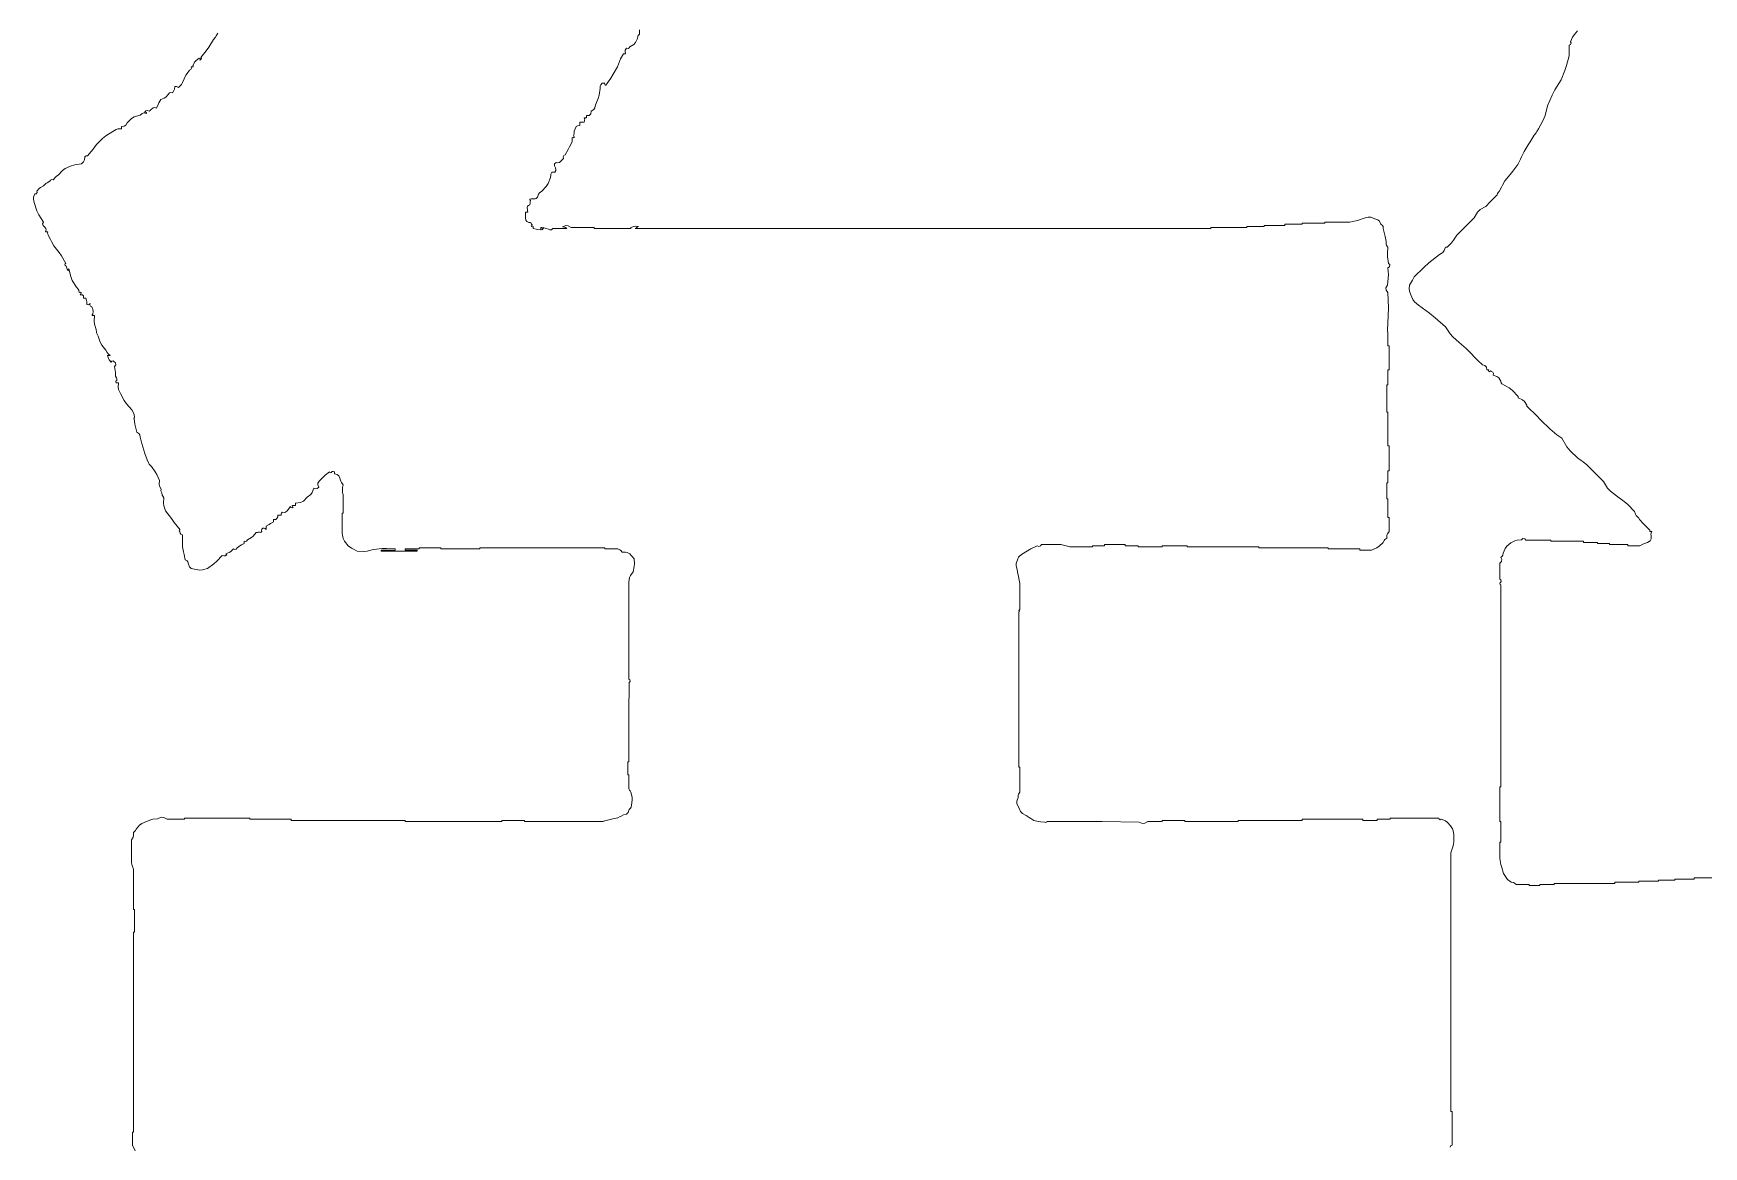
# Model space of a CAD drawing. Extents: x -2876908 to 633791, y -1383861 to 872234.
# Drawn here: x -698223 to -697210, y -612621 to -611946 of the extents above; entities that cross this region are included whole.
import ezdxf
from ezdxf.enums import TextEntityAlignment as Align

# ---------------------------------------------------------------- set-up
doc = ezdxf.new("R2010")
doc.units = 0
doc.header["$LTSCALE"] = 5
doc.header["$MEASUREMENT"] = 0
doc.layers.get('0').update_dxf_attribs({"linetype": 'CONTINUOUS', "lineweight": 25})
doc.layers.add('HFZT', color=5, linetype='CONTINUOUS', lineweight=15)
doc.styles.add('TSSD_NORM', font='tssdeng.shx', dxfattribs={"width": 0.7, "bigfont": 'hztxt.shx'})

# ---------------------------------------------------------------- blocks, each defined once
blk = doc.blocks.new('z')
for points in [[(300100.13, 23800.24), (300100.3, 23800.72), (300100.68, 23800.86), (300100.68, 23804.83), (300100.68, 23806.82), (300100.68, 23810.79), (300100.55, 23810.79), (300100.48, 23810.79), (300100.36, 23810.79), (300100.36, 23841.26), (300100.36, 23856.49), (300100.36, 23886.96), (300101.06, 23889.05), (300101.23, 23890.2), (300101.16, 23892.4), (300101.06, 23893.49), (300100.84, 23894.08), (300100.2, 23894.96), (300099.32, 23895.97), (300098.71, 23896.4), (300097.48, 23896.88), (300097.23, 23896.74), (300096.87, 23896.92), (300096.83, 23897.2), (300091.07, 23897.2), (300088.19, 23897.2), (300082.43, 23897.2), (300082.43, 23897.08), (300082.43, 23897.01), (300082.43, 23896.88), (300080.9, 23896.88), (300080.13, 23896.88), (300078.59, 23896.88), (300078.59, 23896.76), (300078.59, 23896.69), (300078.59, 23896.56), (300076.93, 23896.56), (300076.09, 23896.56), (300074.43, 23896.56), (300074.43, 23896.69), (300074.43, 23896.76), (300074.43, 23896.88), (300067.26, 23896.88), (300063.68, 23896.88), (300056.51, 23896.88), (300056.51, 23896.76), (300056.51, 23896.69), (300056.51, 23896.56), (300048.95, 23896.56), (300045.18, 23896.56), (300037.62, 23896.56), (300037.62, 23896.44), (300037.62, 23896.37), (300037.62, 23896.24), (300031.35, 23896.24), (300028.21, 23896.24), (300021.94, 23896.24), (300021.94, 23896.37), (300021.94, 23896.44), (300021.94, 23896.56), (300019.25, 23896.56), (300017.91, 23896.56), (300015.22, 23896.56), (300015.22, 23896.44), (300015.22, 23896.37), (300015.22, 23896.24), (300013.55, 23896.24), (300012.72, 23896.24), (300011.06, 23896.24), (300010.17, 23895.72), (300009.44, 23895.67), (300008.5, 23896.08), (299997.61, 23896.21), (299992.17, 23896.24), (299981.29, 23896.24), (299981.2, 23896), (299980.85, 23895.91), (299980.65, 23896.08), (299979.36, 23896.16), (299978.71, 23896.26), (299977.45, 23896.56), (299976.52, 23897.09), (299976.07, 23897.38), (299975.21, 23898), (299974.06, 23898.64), (299973.52, 23899.21), (299972.97, 23900.41), (299972.42, 23901.42), (299972.38, 23902.21), (299972.81, 23903.29), (299972.82, 23903.95), (299972.93, 23904.32), (299973.29, 23904.89), (299973.29, 23907.83), (299973.29, 23909.3), (299973.29, 23912.25), (299973.16, 23912.25), (299973.1, 23912.25), (299972.97, 23912.25), (299972.97, 23930.56), (299972.97, 23939.71), (299972.97, 23958.02), (299973.11, 23958.03), (299973.2, 23958.22), (299973.13, 23958.34), (299973.05, 23958.46), (299973.15, 23958.64), (299973.29, 23958.66), (299973.29, 23961.79), (299973.29, 23963.36), (299973.29, 23966.5), (299973.22, 23966.82), (299973.19, 23966.98), (299973.13, 23967.3), (299972.87, 23968.58), (299972.74, 23969.22), (299972.49, 23970.5), (299972.18, 23971.61), (299972.22, 23972.31), (299972.65, 23973.38), (299972.93, 23974.11), (299973.18, 23974.47), (299973.77, 23974.98), (299975.59, 23976.06), (299976.52, 23976.58), (299978.41, 23977.54), (299978.9, 23977.34), (299979.35, 23977.46), (299979.69, 23977.86), (299981.99, 23977.86), (299983.15, 23977.86), (299985.45, 23977.86), (299986.47, 23977.61), (299986.99, 23977.48), (299988.01, 23977.22), (299990.7, 23977.22), (299992.04, 23977.22), (299994.73, 23977.22), (299994.73, 23977.35), (299994.73, 23977.41), (299994.73, 23977.54), (299996.14, 23977.54), (299996.84, 23977.54), (299998.25, 23977.54), (299998.25, 23977.67), (299998.25, 23977.73), (299998.25, 23977.86), (300000.69, 23977.86), (300001.9, 23977.86), (300004.33, 23977.86), (300004.33, 23977.73), (300004.33, 23977.67), (300004.33, 23977.54), (300005.87, 23977.54), (300006.64, 23977.54), (300008.17, 23977.54), (300008.17, 23977.41), (300008.17, 23977.35), (300008.17, 23977.22), (300010.99, 23977.22), (300012.4, 23977.22), (300015.22, 23977.22), (300015.22, 23977.35), (300015.22, 23977.41), (300015.22, 23977.54), (300018.16, 23977.54), (300019.63, 23977.54), (300022.58, 23977.54), (300022.58, 23977.41), (300022.58, 23977.35), (300022.58, 23977.22), (300031.03, 23977.22), (300035.25, 23977.22), (300043.7, 23977.22), (300043.7, 23977.09), (300043.7, 23977.03), (300043.7, 23976.9), (300051.9, 23976.9), (300055.99, 23976.9), (300064.19, 23976.9), (300064.19, 23976.77), (300064.19, 23976.71), (300064.19, 23976.58), (300067.9, 23976.58), (300069.76, 23976.58), (300073.47, 23976.58), (300073.47, 23976.45), (300073.47, 23976.39), (300073.47, 23976.26), (300074.88, 23976.26), (300075.58, 23976.26), (300076.99, 23976.26), (300078.47, 23976.92), (300079.18, 23977.39), (300080.35, 23978.5), (300080.65, 23979.11), (300080.91, 23979.4), (300081.47, 23979.78), (300081.49, 23980.59), (300081.64, 23981.05), (300082.11, 23981.7), (300082.11, 23983.37), (300082.11, 23984.2), (300082.11, 23985.86), (300081.98, 23985.86), (300081.92, 23985.86), (300081.79, 23985.86), (300081.79, 23988.04), (300081.79, 23989.13), (300081.79, 23991.31), (300081.66, 23991.31), (300081.6, 23991.31), (300081.47, 23991.31), (300081.47, 23993.23), (300081.47, 23994.19), (300081.47, 23996.11), (300081.6, 23996.11), (300081.66, 23996.11), (300081.79, 23996.11), (300081.79, 23997.52), (300081.79, 23998.22), (300081.79, 23999.63), (300081.92, 23999.63), (300081.98, 23999.63), (300082.11, 23999.63), (300082.11, 24002.57), (300082.11, 24004.04), (300082.11, 24006.99), (300081.98, 24006.99), (300081.92, 24006.99), (300081.79, 24006.99), (300081.79, 24010.96), (300081.79, 24012.94), (300081.79, 24016.91), (300081.66, 24016.91), (300081.6, 24016.91), (300081.47, 24016.91), (300081.47, 24020.11), (300081.47, 24021.71), (300081.47, 24024.91), (300081.6, 24024.91), (300081.66, 24024.91), (300081.79, 24024.91), (300081.79, 24026.71), (300081.79, 24027.6), (300081.79, 24029.39), (300081.92, 24029.39), (300081.98, 24029.39), (300082.11, 24029.39), (300082.11, 24032.21), (300082.11, 24033.62), (300082.11, 24036.44), (300081.98, 24036.44), (300081.92, 24036.44), (300081.79, 24036.44), (300081.79, 24038.1), (300081.79, 24038.93), (300081.79, 24040.6), (300081.65, 24040.61), (300081.56, 24040.79), (300081.63, 24040.92), (300081.89, 24045.39), (300081.93, 24047.64), (300081.79, 24052.12), (300081.24, 24052.82), (300081.18, 24053.58), (300081.63, 24054.36), (300081.88, 24056.39), (300081.91, 24057.43), (300081.79, 24059.48), (300082.24, 24059.74), (300082.32, 24060.4), (300081.95, 24060.76), (300081.69, 24062.66), (300081.66, 24063.65), (300081.79, 24065.56), (300081.35, 24066.06), (300081.22, 24066.5), (300081.31, 24067.16), (300080.93, 24068.7), (300080.74, 24069.47), (300080.35, 24071), (300080.35, 24071.58), (300080.17, 24071.94), (300079.71, 24072.28), (300079.34, 24073.16), (300078.86, 24073.6), (300077.95, 24073.88), (300076.76, 24074.35), (300075.98, 24074.39), (300074.75, 24074.04), (300073.12, 24073.5), (300072.28, 24073.27), (300070.59, 24072.92), (300067.64, 24072.92), (300066.17, 24072.92), (300063.23, 24072.92), (300063.23, 24072.8), (300063.23, 24072.73), (300063.23, 24072.6), (300060.54, 24072.6), (300059.19, 24072.6), (300056.51, 24072.6), (300056.51, 24072.48), (300056.51, 24072.41), (300056.51, 24072.28), (300054.46, 24072.28), (300053.43, 24072.28), (300051.38, 24072.28), (300051.38, 24072.16), (300051.38, 24072.09), (300051.38, 24071.96), (300048.95, 24071.96), (300047.74, 24071.96), (300045.3, 24071.96), (300045.3, 24071.84), (300045.3, 24071.77), (300045.3, 24071.64), (300043.25, 24071.64), (300042.23, 24071.64), (300040.18, 24071.64), (300040.18, 24071.52), (300040.18, 24071.45), (300040.18, 24071.32), (300035.96, 24071.32), (300033.84, 24071.32), (300029.62, 24071.32), (300029.62, 24071.2), (300029.62, 24071.13), (300029.62, 24071), (299961.76, 24071), (299927.84, 24071), (299859.98, 24071), (299860.37, 24071.26), (299860.56, 24071.39), (299860.94, 24071.64), (299860.04, 24071.68), (299859.56, 24071.61), (299858.7, 24071.32), (299858.7, 24071.2), (299858.7, 24071.13), (299858.7, 24071), (299854.35, 24071), (299852.17, 24071), (299847.82, 24071), (299847.82, 24071.13), (299847.82, 24071.2), (299847.82, 24071.32), (299845.13, 24071.32), (299843.79, 24071.32), (299841.1, 24071.32), (299840.22, 24071.85), (299839.48, 24071.89), (299838.54, 24071.48), (299839.08, 24071.46), (299839.39, 24071.34), (299839.82, 24071), (299838.15, 24071), (299837.32, 24071), (299835.66, 24071), (299835.28, 24070.65), (299834.83, 24070.59), (299834.38, 24070.84), (299833.72, 24070.99), (299833.4, 24071.08), (299832.78, 24071.32), (299832.92, 24071.08), (299832.74, 24070.71), (299832.46, 24070.68), (299832.6, 24070.93), (299832.42, 24071.29), (299832.14, 24071.32), (299832.14, 24071.07), (299832.14, 24070.94), (299832.14, 24070.68), (299831.23, 24070.76), (299830.78, 24070.82), (299829.9, 24071), (299829.9, 24071.26), (299829.9, 24071.39), (299829.9, 24071.64), (299829.65, 24071.54), (299829.42, 24071.6), (299829.26, 24071.8), (299829.45, 24071.85), (299829.54, 24072.13), (299829.42, 24072.28), (299829.27, 24072.63), (299828.99, 24072.8), (299828.62, 24072.76), (299828.03, 24073.13), (299827.77, 24073.52), (299827.66, 24074.2), (299827.66, 24074.84), (299827.66, 24075.16), (299827.66, 24075.8), (299827.91, 24075.8), (299828.04, 24075.8), (299828.3, 24075.8), (299828.26, 24076.32), (299828.23, 24076.58), (299828.14, 24077.08), (299828.25, 24077.57), (299828.48, 24077.84), (299828.94, 24078.05), (299828.97, 24078.56), (299829, 24078.82), (299829.1, 24079.33), (299828.97, 24079.39), (299828.92, 24079.5), (299828.94, 24079.65), (299829.32, 24079.73), (299829.51, 24079.76), (299829.9, 24079.81), (299830.44, 24079.75), (299830.8, 24079.89), (299831.18, 24080.29), (299831.44, 24081.12), (299831.75, 24081.54), (299832.46, 24082.05), (299833.75, 24083.44), (299834.3, 24084.29), (299835.02, 24086.05), (299835.07, 24086.7), (299835.13, 24087.03), (299835.34, 24087.65), (299835.72, 24087.65), (299835.91, 24087.65), (299836.3, 24087.65), (299836.52, 24088.11), (299836.56, 24088.42), (299836.46, 24088.93), (299836.14, 24089.49), (299836.2, 24090.04), (299836.62, 24090.53), (299837.19, 24090.38), (299837.6, 24090.48), (299838.06, 24090.85), (299838.38, 24091.17), (299838.54, 24091.33), (299838.86, 24091.65), (299838.75, 24092.12), (299838.92, 24092.52), (299839.34, 24092.77), (299840.18, 24094.3), (299840.59, 24095.07), (299841.42, 24096.61), (299841.42, 24097.12), (299841.42, 24097.38), (299841.42, 24097.89), (299841.66, 24097.79), (299841.89, 24097.85), (299842.06, 24098.05), (299841.86, 24098.1), (299841.77, 24098.37), (299841.9, 24098.53), (299841.93, 24099.31), (299842, 24099.7), (299842.22, 24100.45), (299842.57, 24101.05), (299842.97, 24101.32), (299843.66, 24101.41), (299843.66, 24101.79), (299843.66, 24101.99), (299843.66, 24102.37), (299844.17, 24102.37), (299844.43, 24102.37), (299844.94, 24102.37), (299845.02, 24102.75), (299845.05, 24102.94), (299845.1, 24103.33), (299844.97, 24103.4), (299844.92, 24103.51), (299844.94, 24103.65), (299845.19, 24103.65), (299845.32, 24103.65), (299845.58, 24103.65), (299845.58, 24103.91), (299845.58, 24104.03), (299845.58, 24104.29), (299846.34, 24104.38), (299846.84, 24104.82), (299847.02, 24105.57), (299847.74, 24106.14), (299848.05, 24106.6), (299848.3, 24107.49), (299849.06, 24109.33), (299849.33, 24110.32), (299849.58, 24112.29), (299849.66, 24112.98), (299849.8, 24113.34), (299850.22, 24113.89), (299850.54, 24113.89), (299850.7, 24113.89), (299851.02, 24113.89), (299850.87, 24113.65), (299851.06, 24113.28), (299851.34, 24113.25), (299852.75, 24115.38), (299853.43, 24116.47), (299854.7, 24118.69), (299855.32, 24120.27), (299855.67, 24121.04), (299856.46, 24122.53), (299856.72, 24122.53), (299856.85, 24122.53), (299857.1, 24122.53), (299856.95, 24123.17), (299857.04, 24123.61), (299857.42, 24124.14), (299857.84, 24124.06), (299858.19, 24124.23), (299858.38, 24124.62), (299859.53, 24125.25), (299860.07, 24125.82), (299860.62, 24127.02), (299860.71, 24127.58), (299860.86, 24127.89), (299861.26, 24128.3), (299861.21, 24129.58)], [(299736.91, 24128.62), (299736.51, 24127.79), (299736.25, 24127.39), (299735.63, 24126.7), (299734.29, 24124.5), (299733.55, 24123.44), (299731.95, 24121.41), (299732.14, 24121.12), (299731.97, 24120.7), (299731.63, 24120.61), (299731.77, 24120.84), (299731.7, 24121.12), (299731.47, 24121.25), (299730.52, 24120.55), (299730.1, 24120.06), (299729.55, 24119.01), (299729.68, 24118.94), (299729.73, 24118.84), (299729.71, 24118.69), (299729.46, 24118.69), (299729.33, 24118.69), (299729.07, 24118.69), (299729.15, 24118.27), (299728.98, 24117.93), (299728.59, 24117.73), (299727.89, 24116.75), (299727.57, 24116.23), (299726.99, 24115.17), (299726.55, 24114.05), (299726.21, 24113.5), (299725.39, 24112.61), (299724.96, 24112.79), (299724.73, 24112.86), (299724.27, 24112.93), (299724.16, 24112.13), (299724.02, 24111.72), (299723.63, 24111.01), (299723.1, 24111.15), (299722.66, 24110.98), (299722.35, 24110.53), (299721.61, 24109.77), (299721.11, 24109.45), (299720.11, 24109.09), (299719.6, 24108.07), (299719.35, 24107.55), (299718.83, 24106.53), (299718.26, 24106.68), (299717.85, 24106.58), (299717.39, 24106.21), (299717.13, 24105.96), (299717.01, 24105.83), (299716.75, 24105.57), (299716.21, 24105.8), (299715.71, 24105.69), (299715.31, 24105.25), (299715.56, 24105.4), (299715.92, 24105.22), (299715.95, 24104.93), (299715.17, 24105.08), (299714.65, 24104.95), (299714.03, 24104.45), (299712.33, 24103.92), (299711.49, 24103.43), (299710.19, 24102.21), (299709.8, 24101.53), (299709.36, 24101.22), (299708.59, 24101.09), (299708.59, 24100.83), (299708.59, 24100.71), (299708.59, 24100.45), (299707.52, 24100.38), (299706.95, 24100.2), (299706.03, 24099.65), (299703.96, 24098.32), (299702.98, 24097.54), (299701.23, 24095.81), (299700.2, 24094.42), (299699.65, 24093.74), (299698.51, 24092.45), (299698.16, 24092.43), (299697.97, 24092.35), (299697.71, 24092.13), (299697.61, 24091.22), (299697.38, 24090.71), (299696.75, 24090.05), (299695.44, 24089.94), (299694.79, 24089.81), (299693.55, 24089.41), (299691.96, 24088.7), (299691.19, 24088.14), (299690.02, 24086.85), (299689.31, 24086.36), (299688.98, 24086.06), (299688.42, 24085.41), (299688, 24085.48), (299687.66, 24085.31), (299687.46, 24084.93), (299686.64, 24084.51), (299686.25, 24084.25), (299685.54, 24083.65), (299684.68, 24083.14), (299684.27, 24082.81), (299683.62, 24082.05), (299683.67, 24081.64), (299683.39, 24081.29), (299682.98, 24081.25), (299682.65, 24080.28), (299682.61, 24079.69), (299682.82, 24078.68), (299683.62, 24076.27), (299684.18, 24075.08), (299685.54, 24072.92), (299685.33, 24072.37), (299685.44, 24071.89), (299685.86, 24071.48), (299686.29, 24071.07), (299686.39, 24070.6), (299686.18, 24070.04), (299686.44, 24070.04), (299686.57, 24070.04), (299686.82, 24070.04), (299686.77, 24069.66), (299686.81, 24069.43), (299686.98, 24069.08), (299687.62, 24067.8), (299687.94, 24067.16), (299688.58, 24065.88), (299690.17, 24063.97), (299690.89, 24062.93), (299692.11, 24060.76), (299691.89, 24060.51), (299691.97, 24060.11), (299692.26, 24059.96), (299692.46, 24059.36), (299692.59, 24059.07), (299692.91, 24058.52), (299692.74, 24058.73), (299692.82, 24059.05), (299693.07, 24059.16), (299693.6, 24056.87), (299694.07, 24055.72), (299695.31, 24053.72), (299695.77, 24053.17), (299695.95, 24052.82), (299696.11, 24052.12), (299696.35, 24052.22), (299696.58, 24052.16), (299696.75, 24051.96), (299696.55, 24051.84), (299696.46, 24051.71), (299696.43, 24051.48), (299696.83, 24051.52), (299697.09, 24051.44), (299697.39, 24051.16), (299697.39, 24050.9), (299697.39, 24050.77), (299697.39, 24050.52), (299697.64, 24050.52), (299697.77, 24050.52), (299698.03, 24050.52), (299698.28, 24049.78), (299698.35, 24049.38), (299698.35, 24048.6), (299698.75, 24048.55), (299699.01, 24048.64), (299699.31, 24048.92), (299699.23, 24048.5), (299699.4, 24048.15), (299699.79, 24047.96), (299700.12, 24047.12), (299700.19, 24046.62), (299700.11, 24045.72), (299699.98, 24045.65), (299699.93, 24045.54), (299699.95, 24045.4), (299700.2, 24045.4), (299700.33, 24045.4), (299700.59, 24045.4), (299700.5, 24043.72), (299700.6, 24042.85), (299701.07, 24041.24), (299701.21, 24040.44), (299701.34, 24040.04), (299701.71, 24039.32), (299702.29, 24037.52), (299702.77, 24036.63), (299703.95, 24035.16), (299704.34, 24034.43), (299704.61, 24034.09), (299705.23, 24033.55), (299704.91, 24033.55), (299704.75, 24033.55), (299704.43, 24033.55), (299704.73, 24032.72), (299704.97, 24032.31), (299705.55, 24031.63), (299705.69, 24031.93), (299706.1, 24032.01), (299706.35, 24031.79), (299706.8, 24031.43), (299706.86, 24030.81), (299706.51, 24030.35), (299706.71, 24029.21), (299706.77, 24028.63), (299706.83, 24027.47), (299707.11, 24027.02), (299707.18, 24026.72), (299707.15, 24026.19), (299706.94, 24026.03), (299706.89, 24025.8), (299706.99, 24025.55), (299707.24, 24025.55), (299707.37, 24025.55), (299707.63, 24025.55), (299707.57, 24024.25), (299707.72, 24023.54), (299708.27, 24022.35), (299709.37, 24020.29), (299710.07, 24019.3), (299711.63, 24017.55), (299712.12, 24016.73), (299712.29, 24016.25), (299712.43, 24015.31), (299712.29, 24015.3), (299712.2, 24015.11), (299712.27, 24014.99), (299712.51, 24013.38), (299712.67, 24012.57), (299713.07, 24010.99), (299713.66, 24010.63), (299713.92, 24010.23), (299714.03, 24009.55), (299714.22, 24008.78), (299714.32, 24008.4), (299714.51, 24007.63), (299715.15, 24005.71), (299715.47, 24004.75), (299716.11, 24002.83), (299716.49, 24001.99), (299716.76, 24001.58), (299717.39, 24000.91), (299718.5, 23999.34), (299718.99, 23998.49), (299719.79, 23996.75), (299719.66, 23995.71), (299719.77, 23995.1), (299720.27, 23994.19), (299720.2, 23993.74), (299720.24, 23993.48), (299720.43, 23993.07), (299720.59, 23992.46), (299720.72, 23992.15), (299721.07, 23991.63), (299720.94, 23990.08), (299721.05, 23989.25), (299721.55, 23987.78), (299723.26, 23985.53), (299724.12, 23984.41), (299725.87, 23982.18), (299725.68, 23982.13), (299725.59, 23981.86), (299725.71, 23981.7), (299725.83, 23981.22), (299726.06, 23980.95), (299726.51, 23980.74), (299726.51, 23979.34), (299726.51, 23978.63), (299726.51, 23977.22), (299726.84, 23975.69), (299727, 23974.92), (299727.31, 23973.38), (299727.88, 23973.08), (299728.14, 23972.73), (299728.27, 23972.1), (299728.64, 23971.27), (299729.14, 23970.86), (299730.03, 23970.66), (299731.54, 23970.36), (299732.4, 23970.4), (299733.87, 23970.82), (299735.73, 23972.2), (299736.61, 23972.98), (299738.2, 23974.66), (299738.76, 23974.55), (299739.11, 23974.59), (299739.64, 23974.82), (299739.51, 23974.95), (299739.44, 23975.01), (299739.32, 23975.14), (299740.31, 23975.53), (299740.79, 23975.84), (299741.56, 23976.58), (299742, 23976.43), (299742.38, 23976.54), (299742.68, 23976.9), (299743.45, 23977.5), (299743.88, 23977.76), (299744.76, 23978.18), (299744.76, 23978.44), (299744.76, 23978.57), (299744.76, 23978.82), (299745.18, 23978.75), (299745.52, 23978.92), (299745.72, 23979.3), (299746.86, 23979.95), (299747.4, 23980.39), (299748.28, 23981.38), (299748.66, 23981.46), (299748.85, 23981.5), (299749.24, 23981.54), (299749.49, 23981.45), (299749.7, 23981.51), (299749.88, 23981.7), (299749.83, 23982.11), (299749.92, 23982.37), (299750.2, 23982.66), (299750.6, 23982.71), (299750.86, 23982.62), (299751.16, 23982.34), (299751.16, 23982.73), (299751.16, 23982.92), (299751.16, 23983.3), (299752.05, 23983.82), (299752.5, 23984.07), (299753.4, 23984.58), (299753.4, 23984.84), (299753.4, 23984.97), (299753.4, 23985.22), (299754, 23985.28), (299754.37, 23985.51), (299754.68, 23986.02), (299754.68, 23986.22), (299754.68, 23986.31), (299754.68, 23986.5), (299755.06, 23986.5), (299755.25, 23986.5), (299755.64, 23986.5), (299755.59, 23986.91), (299755.68, 23987.17), (299755.96, 23987.46), (299756.53, 23987.32), (299756.94, 23987.41), (299757.4, 23987.78), (299757.75, 23988.32), (299757.95, 23988.58), (299758.36, 23989.07), (299758.5, 23988.77), (299758.91, 23988.69), (299759.16, 23988.91), (299758.96, 23989.02), (299758.87, 23989.16), (299758.84, 23989.39), (299759.22, 23989.39), (299759.42, 23989.39), (299759.8, 23989.39), (299759.8, 23989.64), (299759.8, 23989.77), (299759.8, 23990.03), (299761.36, 23990.25), (299762.2, 23990.68), (299763.32, 23991.79), (299764.34, 23992.65), (299764.77, 23993.26), (299765.24, 23994.51), (299765.79, 23994.3), (299766.27, 23994.4), (299766.68, 23994.83), (299766.42, 23995.48), (299766.47, 23995.99), (299766.84, 23996.59), (299767.96, 23997.78), (299768.58, 23998.33), (299769.88, 23999.31), (299769.93, 23999.11), (299770.2, 23999.02), (299770.36, 23999.15), (299770.68, 23999.38), (299770.95, 23999.42), (299771.32, 23999.31), (299771.32, 23999.05), (299771.32, 23998.92), (299771.32, 23998.67), (299772.13, 23998.51), (299772.59, 23998.14), (299772.92, 23997.39), (299773.18, 23996.57), (299773.38, 23996.16), (299773.88, 23995.47), (299773.74, 23994.71), (299773.71, 23994.32), (299773.72, 23993.55), (299773.74, 23993.16), (299773.77, 23992.96), (299773.88, 23992.59), (299773.88, 23990.41), (299773.88, 23989.32), (299773.88, 23987.14), (299773.75, 23987.14), (299773.69, 23987.14), (299773.56, 23987.14), (299773.56, 23984.78), (299773.56, 23983.59), (299773.56, 23981.22), (299773.92, 23979.63), (299774.31, 23978.82), (299775.32, 23977.54), (299776.36, 23976.82), (299776.91, 23976.5), (299778.04, 23975.94), (299779.97, 23975.87), (299780.97, 23975.97), (299782.85, 23976.42), (299785.39, 23976.68), (299786.69, 23976.71), (299789.25, 23976.58), (299789.25, 23976.45), (299789.25, 23976.39), (299789.25, 23976.26), (299787.58, 23976.26), (299786.75, 23976.26), (299785.09, 23976.26), (299785.09, 23976.13), (299785.09, 23976.07), (299785.09, 23975.94), (299789.31, 23975.94), (299791.42, 23975.94), (299795.65, 23975.94), (299795.65, 23976.07), (299795.65, 23976.13), (299795.65, 23976.26), (299794.24, 23976.26), (299793.54, 23976.26), (299792.13, 23976.26), (299792.13, 23976.39), (299792.13, 23976.45), (299792.13, 23976.58), (299793.79, 23976.58), (299794.62, 23976.58), (299796.29, 23976.58), (299796.29, 23976.71), (299796.29, 23976.77), (299796.29, 23976.9), (299798.85, 23976.9), (299800.13, 23976.9), (299802.69, 23976.9), (299802.69, 23976.77), (299802.69, 23976.71), (299802.69, 23976.58), (299807.3, 23976.58), (299809.6, 23976.58), (299814.21, 23976.58), (299814.21, 23976.71), (299814.21, 23976.77), (299814.21, 23976.9), (299828.94, 23976.9), (299836.3, 23976.9), (299851.02, 23976.9), (299851.02, 23976.77), (299851.02, 23976.71), (299851.02, 23976.58), (299852.56, 23976.58), (299853.32, 23976.58), (299854.86, 23976.58), (299855.44, 23976.31), (299855.72, 23976.1), (299856.14, 23975.62), (299857.06, 23975.66), (299857.56, 23975.55), (299858.38, 23975.14), (299858.88, 23974.55), (299859.13, 23974.26), (299859.66, 23973.7), (299859.72, 23972.16), (299859.66, 23971.37), (299859.34, 23969.86), (299858.57, 23968.79), (299858.29, 23968.12), (299858.06, 23966.82), (299858.06, 23955.36), (299858.06, 23949.63), (299858.06, 23938.17), (299858.41, 23937.99), (299858.49, 23937.5), (299858.22, 23937.21), (299858.09, 23927.87), (299858.06, 23923.19), (299858.06, 23913.85), (299857.93, 23913.85), (299857.87, 23913.85), (299857.74, 23913.85), (299857.74, 23912.31), (299857.74, 23911.54), (299857.74, 23910.01), (299857.87, 23910.01), (299857.93, 23910.01), (299858.06, 23910.01), (299858.06, 23908.34), (299858.06, 23907.51), (299858.06, 23905.85), (299858.32, 23905.46), (299858.45, 23905.27), (299858.7, 23904.89), (299859.07, 23903.39), (299859.1, 23902.56), (299858.86, 23901.05), (299858.76, 23900.48), (299858.61, 23900.18), (299858.22, 23899.77), (299857.85, 23898.89), (299857.37, 23898.45), (299856.46, 23898.17), (299855.82, 23897.84), (299855.5, 23897.68), (299854.86, 23897.36), (299853.32, 23896.98), (299852.56, 23896.79), (299851.02, 23896.4), (299850.76, 23896.34), (299850.64, 23896.31), (299850.38, 23896.24), (299841.16, 23896.24), (299836.55, 23896.24), (299827.33, 23896.24), (299827.33, 23896.37), (299827.33, 23896.44), (299827.33, 23896.56), (299824.65, 23896.56), (299823.3, 23896.56), (299820.61, 23896.56), (299820.61, 23896.44), (299820.61, 23896.37), (299820.61, 23896.24), (299809.22, 23896.24), (299803.52, 23896.24), (299792.13, 23896.24), (299792.13, 23896.37), (299792.13, 23896.44), (299792.13, 23896.56), (299778.68, 23896.56), (299771.96, 23896.56), (299758.52, 23896.56), (299758.52, 23896.69), (299758.52, 23896.76), (299758.52, 23896.88), (299753.65, 23896.88), (299751.22, 23896.88), (299746.36, 23896.88), (299746.36, 23897.01), (299746.36, 23897.08), (299746.36, 23897.2), (299738.68, 23897.2), (299734.83, 23897.2), (299727.15, 23897.2), (299727.15, 23897.08), (299727.15, 23897.01), (299727.15, 23896.88), (299725.1, 23896.88), (299724.08, 23896.88), (299722.03, 23896.88), (299721.03, 23897.45), (299720.21, 23897.49), (299719.15, 23897.04), (299717.84, 23896.9), (299717.17, 23896.74), (299715.95, 23896.24), (299714.56, 23895.66), (299713.88, 23895.16), (299712.91, 23894), (299712.68, 23893.56), (299712.5, 23893.35), (299712.11, 23893.04), (299712.14, 23892.11), (299711.99, 23891.58), (299711.47, 23890.8), (299711.47, 23888.11), (299711.47, 23886.77), (299711.47, 23884.08), (299711.73, 23883.31), (299711.85, 23882.93), (299712.11, 23882.16), (299712.11, 23877.42), (299712.11, 23875.06), (299712.11, 23870.32), (299712.24, 23870.32), (299712.3, 23870.32), (299712.43, 23870.32), (299712.43, 23867.63), (299712.43, 23866.29), (299712.43, 23863.6), (299712.3, 23863.6), (299712.24, 23863.6), (299712.11, 23863.6), (299712.11, 23840.04), (299712.11, 23828.26), (299712.11, 23804.7), (299711.98, 23804.7), (299711.92, 23804.7), (299711.79, 23804.7), (299711.79, 23803.17), (299711.79, 23802.4), (299711.79, 23800.86), (299712.58, 23799.14)], [(300137.64, 24129.26), (300136.65, 24128.1), (300136.21, 24127.44), (300135.56, 24126.06), (300135.78, 24125.72), (300135.62, 24125.23), (300135.24, 24125.1), (300135.24, 24123.82), (300135.24, 24123.17), (300135.24, 24121.89), (300134.41, 24119.04), (300133.93, 24117.62), (300132.84, 24114.85), (300131.01, 24111.91), (300130.2, 24110.36), (300128.84, 24107.17), (300128.09, 24104.37), (300127.53, 24102.99), (300126.12, 24100.45), (300125.7, 24099.63), (300125.44, 24099.23), (300124.84, 24098.53), (300123.7, 24096.6), (300123.13, 24095.64), (300121.96, 24093.73), (300121.19, 24092.19), (300120.81, 24091.42), (300120.04, 24089.89), (300118.62, 24087.88), (300117.84, 24086.92), (300116.2, 24085.09), (300115.56, 24083.81), (300115.24, 24083.17), (300114.6, 24081.89), (300114.24, 24081.6), (300114.09, 24081.37), (300113.96, 24080.93), (300112.61, 24079.58), (300111.94, 24078.91), (300110.6, 24077.56), (300108.97, 24076.58), (300108.22, 24075.83), (300107.24, 24074.2), (300105.19, 24072.16), (300104.16, 24071.13), (300102.12, 24069.08), (300101.14, 24067.55), (300100.55, 24066.82), (300099.24, 24065.56), (300099.04, 24065.56), (300098.95, 24065.56), (300098.76, 24065.56), (300098.35, 24064.5), (300097.93, 24063.97), (300097, 24063.32), (300093.84, 24060.88), (300092.32, 24059.55), (300089.47, 24056.76), (300088.99, 24055.78), (300088.74, 24055.3), (300088.19, 24054.36), (300088.03, 24053.21), (300088.1, 24052.56), (300088.51, 24051.48), (300089.09, 24050.08), (300089.59, 24049.41), (300090.75, 24048.44), (300094.07, 24046.03), (300095.68, 24044.74), (300098.76, 24042.04), (300100.12, 24040), (300100.94, 24039.05), (300102.76, 24037.4), (300104.16, 24036.24), (300104.83, 24035.63), (300106.12, 24034.36), (300107.53, 24032.95), (300108.23, 24032.24), (300109.64, 24030.83), (300110.39, 24030.66), (300110.83, 24030.16), (300110.92, 24029.39), (300111.17, 24029.39), (300111.3, 24029.39), (300111.56, 24029.39), (300111.46, 24029.15), (300111.51, 24028.92), (300111.72, 24028.75), (300111.77, 24028.95), (300112.04, 24029.04), (300112.2, 24028.91), (300112.66, 24028.68), (300112.87, 24028.31), (300112.84, 24027.79), (300113.9, 24027.39), (300114.43, 24026.97), (300115.08, 24026.03), (300115.1, 24025.69), (300115.18, 24025.5), (300115.4, 24025.23), (300117.52, 24024.07), (300118.52, 24023.3), (300120.2, 24021.55), (300120.2, 24021.36), (300120.2, 24021.26), (300120.2, 24021.07), (300121.41, 24020.55), (300122, 24020.07), (300122.76, 24018.99), (300122.7, 24018.8), (300122.76, 24018.63), (300122.92, 24018.51), (300125.55, 24015.89), (300126.86, 24014.57), (300129.48, 24011.95), (300130.84, 24010.8), (300131.55, 24010.25), (300133, 24009.23), (300134.54, 24006.7), (300135.5, 24005.51), (300137.64, 24003.47), (300138.74, 24002.65), (300139.28, 24002.23), (300140.36, 24001.39), (300142.35, 23999.4), (300143.34, 23998.41), (300145.33, 23996.43), (300146.54, 23994.51), (300147.36, 23993.63), (300149.17, 23992.27), (300151.42, 23990.58), (300152.48, 23989.64), (300154.45, 23987.62), (300154.72, 23986.83), (300154.97, 23986.44), (300155.57, 23985.86), (300155.74, 23985.64), (300155.81, 23985.5), (300155.89, 23985.22), (300157.04, 23984.07), (300157.62, 23983.5), (300158.77, 23982.34), (300158.94, 23982.15), (300158.99, 23981.96), (300158.93, 23981.7), (300159.18, 23981.7), (300159.31, 23981.7), (300159.57, 23981.7), (300159.35, 23981.24), (300159.31, 23980.93), (300159.41, 23980.42), (300159.35, 23979.54), (300159.03, 23978.99), (300158.29, 23978.5), (300157.37, 23978.19), (300156.91, 23977.99), (300156.05, 23977.54), (300154.64, 23977.54), (300153.94, 23977.54), (300152.53, 23977.54), (300152.53, 23977.67), (300152.53, 23977.73), (300152.53, 23977.86), (300150.35, 23977.86), (300149.26, 23977.86), (300147.09, 23977.86), (300147.09, 23977.99), (300147.09, 23978.05), (300147.09, 23978.18), (300145.68, 23978.18), (300144.97, 23978.18), (300143.57, 23978.18), (300143.57, 23978.31), (300143.57, 23978.37), (300143.57, 23978.5), (300141.9, 23978.5), (300141.07, 23978.5), (300139.4, 23978.5), (300139.4, 23978.63), (300139.4, 23978.69), (300139.4, 23978.82), (300135.56, 23978.82), (300133.64, 23978.82), (300129.8, 23978.82), (300129.8, 23978.95), (300129.8, 23979.01), (300129.8, 23979.14), (300126.86, 23979.14), (300125.39, 23979.14), (300122.44, 23979.14), (300122.18, 23979.59), (300121.52, 23979.67), (300121.16, 23979.3), (300119.83, 23979.17), (300119.14, 23978.97), (300117.96, 23978.34), (300116.8, 23977.38), (300116.3, 23976.7), (300115.72, 23975.3), (300115.63, 23974.74), (300115.48, 23974.43), (300115.08, 23974.02), (300115.33, 23973.42), (300115.22, 23972.88), (300114.76, 23972.42), (300114.76, 23970.5), (300114.76, 23969.54), (300114.76, 23967.62), (300115.1, 23967.44), (300115.18, 23966.95), (300114.92, 23966.66), (300114.74, 23966.46), (300114.83, 23966.11), (300115.08, 23966.02), (300115.08, 23942.21), (300115.08, 23930.3), (300115.08, 23906.49), (300114.95, 23906.49), (300114.89, 23906.49), (300114.76, 23906.49), (300114.76, 23902.39), (300114.76, 23900.34), (300114.76, 23896.24), (300114.89, 23896.24), (300114.95, 23896.24), (300115.08, 23896.24), (300115.08, 23893.81), (300115.08, 23892.6), (300115.08, 23890.16), (300114.95, 23890.16), (300114.89, 23890.16), (300114.76, 23890.16), (300114.76, 23888.24), (300114.76, 23887.28), (300114.76, 23885.36), (300115.1, 23883.55), (300115.32, 23882.64), (300115.88, 23880.88), (300116.6, 23879.72), (300117.07, 23879.19), (300118.12, 23878.32), (300118.75, 23878.26), (300119.1, 23878.11), (300119.56, 23877.68), (300121.1, 23877.68), (300121.86, 23877.68), (300123.4, 23877.68), (300123.4, 23877.55), (300123.4, 23877.49), (300123.4, 23877.36), (300124.68, 23877.36), (300125.32, 23877.36), (300126.6, 23877.36), (300126.6, 23877.49), (300126.6, 23877.55), (300126.6, 23877.68), (300128.27, 23877.68), (300129.1, 23877.68), (300130.76, 23877.68), (300130.76, 23877.81), (300130.76, 23877.87), (300130.76, 23878), (300137.93, 23878), (300141.52, 23878), (300148.69, 23878), (300148.69, 23878.13), (300148.69, 23878.19), (300148.69, 23878.32), (300151.5, 23878.32), (300152.91, 23878.32), (300155.73, 23878.32), (300155.73, 23878.45), (300155.73, 23878.51), (300155.73, 23878.64), (300158.03, 23878.64), (300159.18, 23878.64), (300161.49, 23878.64), (300161.49, 23878.77), (300161.49, 23878.83), (300161.49, 23878.96), (300163.41, 23878.96), (300164.37, 23878.96), (300166.29, 23878.96), (300166.29, 23879.09), (300166.29, 23879.15), (300166.29, 23879.28), (300168.59, 23879.28), (300169.75, 23879.28), (300172.05, 23879.28), (300172.05, 23879.41), (300172.05, 23879.47), (300172.05, 23879.6), (300223.26, 23879.6)]]:
    blk.add_lwpolyline(points)
blk = doc.blocks.new('施工设计图框')
at = {"layer": 'HFZT', "color": 5, "xscale": 0.004115013172850013, "yscale": 0.004115013172850013, "zscale": 0.004115013172850013}
blk.add_blockref('z', (-1339.9837, -74.635), dxfattribs=at)
at = {"layer": 'HFZT', "color": 2, "style": 'TSSD_NORM', "width": 0.7}
for tag, height, p in [('比例尺', 2.5, (7.2478, 17.5)), ('日期', 2.5, (7.2478, 3.5)), ('图号', 2.5, (-20.4898, 3.5)), ('图名', 4, (-76.2419, 0.75))]:
    blk.add_attdef(tag, text='', height=height, dxfattribs=at).set_placement(p, align=Align.MIDDLE)

msp = doc.modelspace()

# ---------------------------------------------------------------- block references
at = {"xscale": 500, "yscale": 500, "zscale": 500}
msp.add_blockref('施工设计图框', (-644829.8, -624273.382), dxfattribs=at)

doc.saveas('drawing.dxf')
